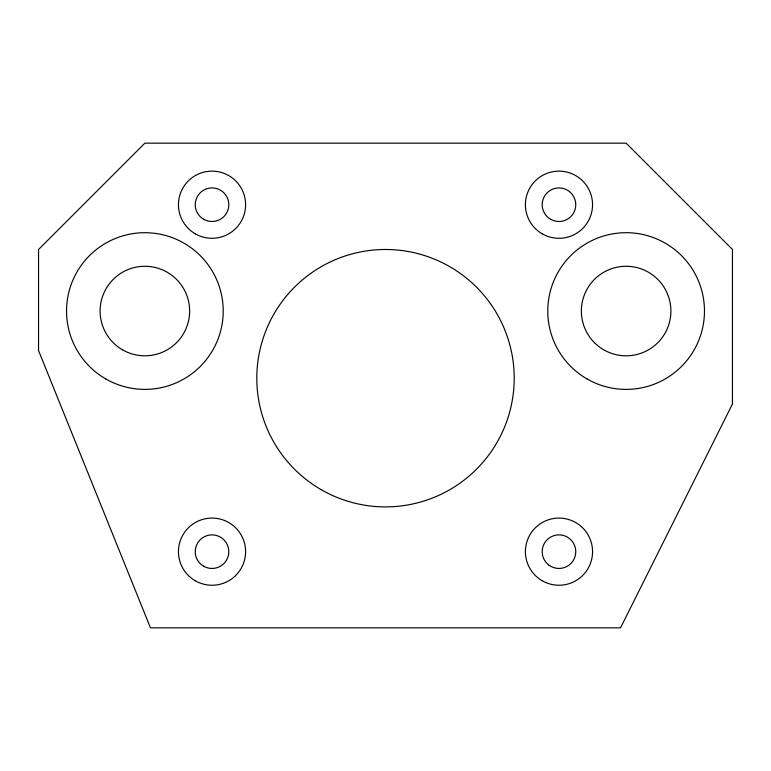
<?xml version="1.0" encoding="UTF-8"?>
<svg xmlns="http://www.w3.org/2000/svg" width="771" height="771" viewBox="0 0 771 771"><rect width="100%" height="100%" fill="white"/><g stroke="black" fill="none" stroke-linecap="round" stroke-linejoin="round"><path stroke-width="1.16" d="M732.45 404.004L620.53 627.835L150.47 627.835L38.55 350.583L38.55 249.486L144.871 143.165L626.129 143.165L732.45 249.486L732.45 404.004M550.581 219.253A16.789 16.789 0 0 0 575.764 204.72A16.789 16.789 0 0 0 550.581 190.177A16.789 16.789 0 0 0 550.581 219.253M548.701 564.95A16.789 16.789 0 0 0 575.609 553.915A16.789 16.789 0 0 0 552.605 536.134A16.789 16.789 0 0 0 548.701 564.95M203.631 566.203A16.789 16.789 0 0 0 228.814 551.67A16.789 16.789 0 0 0 203.631 537.127A16.789 16.789 0 0 0 203.631 566.203M203.631 219.253A16.789 16.789 0 0 0 228.814 204.72A16.789 16.789 0 0 0 203.631 190.177A16.789 16.789 0 0 0 203.631 219.253M321.15 489.652A128.709 128.709 0 0 0 514.209 378.195A128.709 128.709 0 0 0 321.15 266.727A128.709 128.709 0 0 0 321.15 489.652M542.186 580.746A33.577 33.577 0 0 0 592.552 551.67A33.577 33.577 0 0 0 542.186 522.584A33.577 33.577 0 0 0 542.186 580.746M195.236 580.746A33.577 33.577 0 0 0 245.602 551.67A33.577 33.577 0 0 0 195.236 522.584A33.577 33.577 0 0 0 195.236 580.746M195.236 233.796A33.577 33.577 0 0 0 245.602 204.72A33.577 33.577 0 0 0 195.236 175.634A33.577 33.577 0 0 0 195.236 233.796M542.186 233.796A33.577 33.577 0 0 0 592.552 204.72A33.577 33.577 0 0 0 542.186 175.634A33.577 33.577 0 0 0 542.186 233.796M594.47 342.69A44.766 44.766 0 0 0 669.373 322.625A44.766 44.766 0 0 0 614.535 267.797A44.766 44.766 0 0 0 594.47 342.69M122.493 349.812A44.766 44.766 0 0 0 189.637 311.041A44.766 44.766 0 0 0 122.493 272.269A44.766 44.766 0 0 0 122.493 349.812M105.704 378.889A78.343 78.343 0 0 0 223.214 311.041A78.343 78.343 0 0 0 105.704 243.193A78.343 78.343 0 0 0 105.704 378.889M586.953 378.889A78.343 78.343 0 0 0 704.472 311.041A78.343 78.343 0 0 0 586.953 243.193A78.343 78.343 0 0 0 586.953 378.889"/></g></svg>
